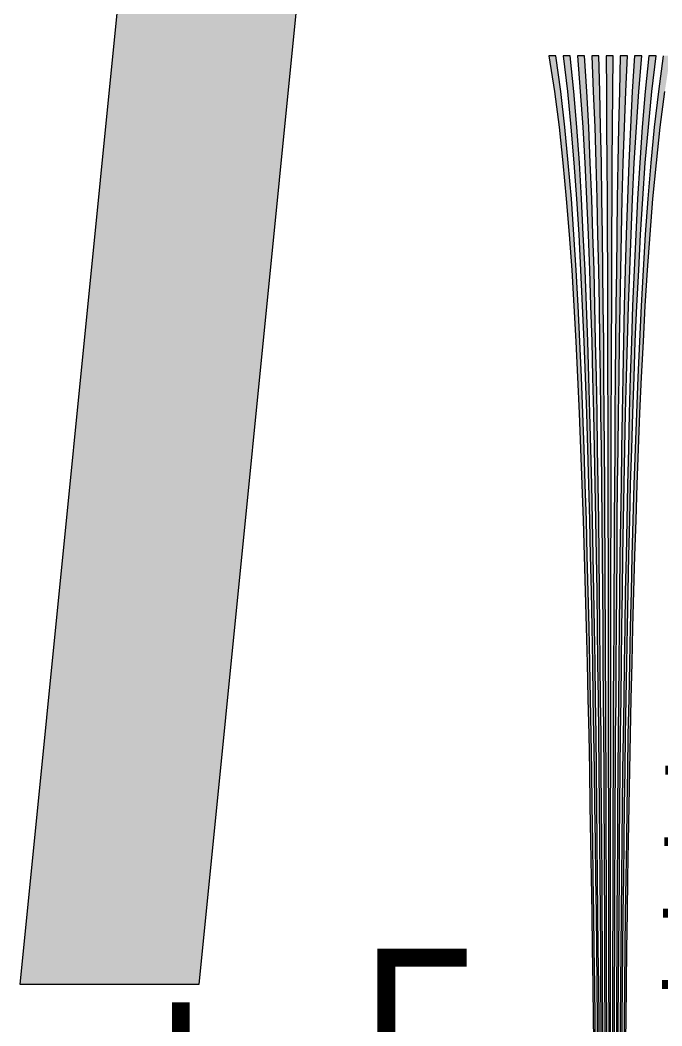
# Model space of a CAD drawing. Header units: millimetres. Extents: x 0 to 1582, y 0 to 984.
# Drawn here: x 759.1 to 902.8, y 567 to 792.2 of the extents above; entities that cross this region are included whole.
import ezdxf

# ---------------------------------------------------------------- set-up
doc = ezdxf.new("R2010")
doc.units = ezdxf.units.MM
doc.layers.add('CENTER', color=7, linetype='Continuous')
doc.layers.add('SFR', color=7, linetype='Continuous')

msp = doc.modelspace()

# ---------------------------------------------------------------- hatches: boundary and pattern name
at = {"layer": 'CENTER', "true_color": 0x000000}
h = msp.add_hatch(color=7, dxfattribs=at)
h.dxf.hatch_style = 1
h.paths.add_polyline_path([(877.52, 784.25), (878.76, 776.25), (879.8, 768.25), (880.64, 760.25), (881.4, 752.25), (882.04, 744.25), (882.64, 736.25), (883.12, 728.25), (883.56, 720.25), (883.96, 712.25), (884.32, 704.25), (884.64, 696.25), (884.92, 688.25), (885.2, 680.25), (885.44, 672.25), (885.68, 664.25), (885.88, 656.25), (886.08, 648.25), (886.28, 640.25), (886.44, 632.25), (886.6, 624.25), (886.72, 616.25), (886.88, 608.25), (887, 600.25), (887.12, 592.25), (887.24, 584.25), (887.36, 576.25), (887.44, 568.25), (887.56, 560.25), (887.64, 552.25), (887.72, 544.25), (888.12, 544.25), (888.04, 552.25), (887.96, 560.25), (887.88, 568.25), (887.8, 576.25), (887.68, 584.25), (887.6, 592.25), (887.48, 600.25), (887.36, 608.25), (887.24, 616.25), (887.12, 624.25), (887, 632.25), (886.84, 640.25), (886.68, 648.25), (886.52, 656.25), (886.32, 664.25), (886.12, 672.25), (885.92, 680.25), (885.68, 688.25), (885.4, 696.25), (885.12, 704.25), (884.8, 712.25), (884.44, 720.25), (884.08, 728.25), (883.64, 736.25), (883.12, 744.25), (882.56, 752.25), (881.88, 760.25), (881.12, 768.25), (880.2, 776.25), (879.12, 784.25), (877.52, 784.25)])
h = msp.add_hatch(color=7, dxfattribs=at)
h.dxf.hatch_style = 1
h.paths.add_polyline_path([(880.72, 784.25), (881.68, 776.25), (882.44, 768.25), (883.12, 760.25), (883.68, 752.25), (884.2, 744.25), (884.64, 736.25), (885, 728.25), (885.36, 720.25), (885.64, 712.25), (885.92, 704.25), (886.16, 696.25), (886.4, 688.25), (886.6, 680.25), (886.8, 672.25), (886.96, 664.25), (887.12, 656.25), (887.28, 648.25), (887.4, 640.25), (887.52, 632.25), (887.64, 624.25), (887.76, 616.25), (887.88, 608.25), (887.96, 600.25), (888.08, 592.25), (888.16, 584.25), (888.24, 576.25), (888.32, 568.25), (888.4, 560.25), (888.44, 552.25), (888.52, 544.25), (888.92, 544.25), (888.88, 552.25), (888.8, 560.25), (888.76, 568.25), (888.68, 576.25), (888.6, 584.25), (888.52, 592.25), (888.44, 600.25), (888.36, 608.25), (888.28, 616.25), (888.2, 624.25), (888.08, 632.25), (887.96, 640.25), (887.88, 648.25), (887.72, 656.25), (887.6, 664.25), (887.44, 672.25), (887.28, 680.25), (887.12, 688.25), (886.92, 696.25), (886.72, 704.25), (886.48, 712.25), (886.24, 720.25), (885.96, 728.25), (885.64, 736.25), (885.24, 744.25), (884.84, 752.25), (884.36, 760.25), (883.8, 768.25), (883.12, 776.25), (882.32, 784.25), (880.72, 784.25)])
h = msp.add_hatch(color=7, dxfattribs=at)
h.dxf.hatch_style = 1
h.paths.add_polyline_path([(883.92, 784.25), (884.56, 776.25), (885.12, 768.25), (885.6, 760.25), (885.96, 752.25), (886.32, 744.25), (886.64, 736.25), (886.88, 728.25), (887.12, 720.25), (887.32, 712.25), (887.52, 704.25), (887.68, 696.25), (887.84, 688.25), (888, 680.25), (888.12, 672.25), (888.24, 664.25), (888.36, 656.25), (888.44, 648.25), (888.56, 640.25), (888.64, 632.25), (888.72, 624.25), (888.8, 616.25), (888.88, 608.25), (888.92, 600.25), (889, 592.25), (889.08, 584.25), (889.12, 576.25), (889.16, 568.25), (889.24, 560.25), (889.28, 552.25), (889.32, 544.25), (889.72, 544.25), (889.68, 552.25), (889.64, 560.25), (889.6, 568.25), (889.56, 576.25), (889.52, 584.25), (889.48, 592.25), (889.44, 600.25), (889.36, 608.25), (889.32, 616.25), (889.24, 624.25), (889.2, 632.25), (889.12, 640.25), (889.04, 648.25), (888.96, 656.25), (888.88, 664.25), (888.8, 672.25), (888.68, 680.25), (888.56, 688.25), (888.44, 696.25), (888.32, 704.25), (888.16, 712.25), (888, 720.25), (887.84, 728.25), (887.64, 736.25), (887.4, 744.25), (887.12, 752.25), (886.8, 760.25), (886.44, 768.25), (886.04, 776.25), (885.52, 784.25), (883.92, 784.25)])
h = msp.add_hatch(color=7, dxfattribs=at)
h.dxf.hatch_style = 1
h.paths.add_polyline_path([(887.12, 784.25), (887.48, 776.25), (887.8, 768.25), (888.04, 760.25), (888.28, 752.25), (888.44, 744.25), (888.64, 736.25), (888.76, 728.25), (888.88, 720.25), (889, 712.25), (889.12, 704.25), (889.2, 696.25), (889.32, 688.25), (889.4, 680.25), (889.44, 672.25), (889.52, 664.25), (889.6, 656.25), (889.64, 648.25), (889.68, 640.25), (889.76, 632.25), (889.8, 624.25), (889.84, 616.25), (889.88, 608.25), (889.92, 600.25), (889.96, 592.25), (889.96, 584.25), (890, 576.25), (890.04, 568.25), (890.08, 560.25), (890.08, 552.25), (890.12, 544.25), (890.52, 544.25), (890.52, 552.25), (890.48, 560.25), (890.48, 568.25), (890.44, 576.25), (890.44, 584.25), (890.4, 592.25), (890.4, 600.25), (890.36, 608.25), (890.36, 616.25), (890.32, 624.25), (890.28, 632.25), (890.28, 640.25), (890.24, 648.25), (890.2, 656.25), (890.16, 664.25), (890.12, 672.25), (890.08, 680.25), (890.04, 688.25), (889.96, 696.25), (889.92, 704.25), (889.84, 712.25), (889.8, 720.25), (889.72, 728.25), (889.64, 736.25), (889.52, 744.25), (889.4, 752.25), (889.28, 760.25), (889.12, 768.25), (888.92, 776.25), (888.72, 784.25), (887.12, 784.25)])
h = msp.add_hatch(color=7, dxfattribs=at)
h.dxf.hatch_style = 1
h.paths.add_polyline_path([(890.32, 784.25), (890.4, 776.25), (890.44, 768.25), (890.52, 760.25), (890.56, 752.25), (890.6, 744.25), (890.64, 736.25), (890.64, 728.25), (890.68, 720.25), (890.68, 712.25), (890.72, 704.25), (890.72, 696.25), (890.76, 688.25), (890.76, 680.25), (890.8, 672.25), (890.8, 664.25), (890.8, 656.25), (890.84, 648.25), (890.84, 640.25), (890.84, 632.25), (890.84, 624.25), (890.88, 616.25), (890.88, 608.25), (890.88, 600.25), (890.88, 592.25), (890.88, 584.25), (890.88, 576.25), (890.92, 568.25), (890.92, 560.25), (890.92, 552.25), (890.92, 544.25), (891.32, 544.25), (891.32, 552.25), (891.32, 560.25), (891.32, 568.25), (891.36, 576.25), (891.36, 584.25), (891.36, 592.25), (891.36, 600.25), (891.36, 608.25), (891.36, 616.25), (891.39, 624.25), (891.39, 632.25), (891.39, 640.25), (891.39, 648.25), (891.43, 656.25), (891.43, 664.25), (891.43, 672.25), (891.47, 680.25), (891.47, 688.25), (891.51, 696.25), (891.51, 704.25), (891.55, 712.25), (891.55, 720.25), (891.59, 728.25), (891.63, 736.25), (891.63, 744.25), (891.67, 752.25), (891.71, 760.25), (891.79, 768.25), (891.83, 776.25), (891.91, 784.25), (890.32, 784.25)])
h = msp.add_hatch(color=7, dxfattribs=at)
h.dxf.hatch_style = 1
h.paths.add_polyline_path([(893.52, 784.25), (893.32, 776.25), (893.12, 768.25), (892.96, 760.25), (892.84, 752.25), (892.72, 744.25), (892.64, 736.25), (892.52, 728.25), (892.44, 720.25), (892.4, 712.25), (892.32, 704.25), (892.28, 696.25), (892.2, 688.25), (892.16, 680.25), (892.12, 672.25), (892.08, 664.25), (892.04, 656.25), (892, 648.25), (891.96, 640.25), (891.96, 632.25), (891.92, 624.25), (891.88, 616.25), (891.88, 608.25), (891.84, 600.25), (891.84, 592.25), (891.8, 584.25), (891.8, 576.25), (891.76, 568.25), (891.76, 560.25), (891.72, 552.25), (891.72, 544.25), (892.12, 544.25), (892.16, 552.25), (892.16, 560.25), (892.2, 568.25), (892.24, 576.25), (892.28, 584.25), (892.28, 592.25), (892.32, 600.25), (892.36, 608.25), (892.4, 616.25), (892.44, 624.25), (892.48, 632.25), (892.56, 640.25), (892.6, 648.25), (892.64, 656.25), (892.72, 664.25), (892.8, 672.25), (892.84, 680.25), (892.92, 688.25), (893.04, 696.25), (893.12, 704.25), (893.24, 712.25), (893.36, 720.25), (893.48, 728.25), (893.64, 736.25), (893.8, 744.25), (893.96, 752.25), (894.2, 760.25), (894.44, 768.25), (894.76, 776.25), (895.12, 784.25), (893.52, 784.25)])
h = msp.add_hatch(color=7, dxfattribs=at)
h.dxf.hatch_style = 1
h.paths.add_polyline_path([(896.72, 784.25), (896.2, 776.25), (895.8, 768.25), (895.44, 760.25), (895.12, 752.25), (894.84, 744.25), (894.64, 736.25), (894.4, 728.25), (894.24, 720.25), (894.08, 712.25), (893.92, 704.25), (893.8, 696.25), (893.68, 688.25), (893.56, 680.25), (893.44, 672.25), (893.36, 664.25), (893.28, 656.25), (893.2, 648.25), (893.12, 640.25), (893.04, 632.25), (893, 624.25), (892.92, 616.25), (892.88, 608.25), (892.8, 600.25), (892.76, 592.25), (892.72, 584.25), (892.68, 576.25), (892.64, 568.25), (892.6, 560.25), (892.56, 552.25), (892.52, 544.25), (892.92, 544.25), (892.96, 552.25), (893, 560.25), (893.08, 568.25), (893.12, 576.25), (893.16, 584.25), (893.24, 592.25), (893.32, 600.25), (893.36, 608.25), (893.44, 616.25), (893.52, 624.25), (893.6, 632.25), (893.68, 640.25), (893.8, 648.25), (893.88, 656.25), (894, 664.25), (894.12, 672.25), (894.24, 680.25), (894.4, 688.25), (894.56, 696.25), (894.72, 704.25), (894.92, 712.25), (895.12, 720.25), (895.36, 728.25), (895.64, 736.25), (895.92, 744.25), (896.28, 752.25), (896.64, 760.25), (897.12, 768.25), (897.68, 776.25), (898.32, 784.25), (896.72, 784.25)])
h = msp.add_hatch(color=7, dxfattribs=at)
h.dxf.hatch_style = 1
h.paths.add_polyline_path([(899.92, 784.25), (899.12, 776.25), (898.44, 768.25), (897.88, 760.25), (897.4, 752.25), (897, 744.25), (896.64, 736.25), (896.28, 728.25), (896, 720.25), (895.76, 712.25), (895.52, 704.25), (895.32, 696.25), (895.12, 688.25), (894.96, 680.25), (894.8, 672.25), (894.64, 664.25), (894.52, 656.25), (894.36, 648.25), (894.28, 640.25), (894.16, 632.25), (894.04, 624.25), (893.96, 616.25), (893.88, 608.25), (893.8, 600.25), (893.72, 592.25), (893.64, 584.25), (893.56, 576.25), (893.48, 568.25), (893.44, 560.25), (893.36, 552.25), (893.32, 544.25), (893.72, 544.25), (893.8, 552.25), (893.84, 560.25), (893.92, 568.25), (894, 576.25), (894.08, 584.25), (894.16, 592.25), (894.28, 600.25), (894.36, 608.25), (894.48, 616.25), (894.6, 624.25), (894.72, 632.25), (894.84, 640.25), (894.96, 648.25), (895.12, 656.25), (895.28, 664.25), (895.44, 672.25), (895.64, 680.25), (895.84, 688.25), (896.08, 696.25), (896.32, 704.25), (896.6, 712.25), (896.88, 720.25), (897.24, 728.25), (897.64, 736.25), (898.04, 744.25), (898.56, 752.25), (899.12, 760.25), (899.8, 768.25), (900.56, 776.25), (901.52, 784.25), (899.92, 784.25)])
h = msp.add_hatch(color=7, dxfattribs=at)
h.dxf.hatch_style = 1
h.paths.add_polyline_path([(903.12, 784.25), (902.04, 776.25), (901.12, 768.25), (900.36, 760.25), (899.68, 752.25), (899.12, 744.25), (898.64, 736.25), (898.16, 728.25), (897.8, 720.25), (897.44, 712.25), (897.12, 704.25), (896.84, 696.25), (896.56, 688.25), (896.32, 680.25), (896.12, 672.25), (895.92, 664.25), (895.72, 656.25), (895.56, 648.25), (895.4, 640.25), (895.24, 632.25), (895.12, 624.25), (895, 616.25), (894.88, 608.25), (894.76, 600.25), (894.64, 592.25), (894.56, 584.25), (894.44, 576.25), (894.36, 568.25), (894.28, 560.25), (894.2, 552.25), (894.12, 544.25), (894.52, 544.25), (894.6, 552.25), (894.68, 560.25), (894.8, 568.25), (894.88, 576.25), (895, 584.25), (895.12, 592.25), (895.24, 600.25), (895.36, 608.25), (895.52, 616.25), (895.64, 624.25), (895.8, 632.25), (895.96, 640.25), (896.16, 648.25), (896.36, 656.25), (896.56, 664.25), (896.8, 672.25), (897.04, 680.25), (897.32, 688.25), (897.6, 696.25), (897.92, 704.25), (898.28, 712.25), (898.68, 720.25), (899.12, 728.25), (899.64, 736.25), (900.2, 744.25), (900.84, 752.25), (901.6, 760.25), (902.44, 768.25), (903.48, 776.25), (904.72, 784.25), (903.12, 784.25)])
at = {"layer": 'SFR', "true_color": 0x000000}
h = msp.add_hatch(color=7, dxfattribs=at)
h.dxf.hatch_style = 1
h.paths.add_polyline_path([(783.12, 816.25), (823.12, 816.25), (799.12, 576.25), (759.12, 576.25), (783.12, 816.25)])

# ---------------------------------------------------------------- linework, layer by layer
at = {"layer": 'CENTER', "color": 250}
for points in [[(887.96, 560.25), (887.88, 568.25), (887.8, 576.25), (887.68, 584.25), (887.6, 592.25), (887.48, 600.25), (887.36, 608.25), (887.24, 616.25), (887.12, 624.25), (887, 632.25), (886.84, 640.25), (886.68, 648.25), (886.52, 656.25), (886.32, 664.25), (886.12, 672.25), (885.92, 680.25), (885.68, 688.25), (885.4, 696.25), (885.12, 704.25), (884.8, 712.25), (884.44, 720.25), (884.08, 728.25), (883.64, 736.25), (883.12, 744.25), (882.56, 752.25), (881.88, 760.25), (881.12, 768.25), (880.2, 776.25), (879.12, 784.25), (877.52, 784.25), (877.52, 784.25), (878.76, 776.25), (879.8, 768.25), (880.64, 760.25), (881.4, 752.25), (882.04, 744.25), (882.64, 736.25), (883.12, 728.25), (883.56, 720.25), (883.96, 712.25), (884.32, 704.25), (884.64, 696.25), (884.92, 688.25), (885.2, 680.25), (885.44, 672.25), (885.68, 664.25), (885.88, 656.25), (886.08, 648.25), (886.28, 640.25), (886.44, 632.25), (886.6, 624.25), (886.72, 616.25), (886.88, 608.25), (887, 600.25), (887.12, 592.25), (887.24, 584.25), (887.36, 576.25), (887.44, 568.25), (887.56, 560.25)], [(888.8, 560.25), (888.76, 568.25), (888.68, 576.25), (888.6, 584.25), (888.52, 592.25), (888.44, 600.25), (888.36, 608.25), (888.28, 616.25), (888.2, 624.25), (888.08, 632.25), (887.96, 640.25), (887.88, 648.25), (887.72, 656.25), (887.6, 664.25), (887.44, 672.25), (887.28, 680.25), (887.12, 688.25), (886.92, 696.25), (886.72, 704.25), (886.48, 712.25), (886.24, 720.25), (885.96, 728.25), (885.64, 736.25), (885.24, 744.25), (884.84, 752.25), (884.36, 760.25), (883.8, 768.25), (883.12, 776.25), (882.32, 784.25), (880.72, 784.25), (880.72, 784.25), (881.68, 776.25), (882.44, 768.25), (883.12, 760.25), (883.68, 752.25), (884.2, 744.25), (884.64, 736.25), (885, 728.25), (885.36, 720.25), (885.64, 712.25), (885.92, 704.25), (886.16, 696.25), (886.4, 688.25), (886.6, 680.25), (886.8, 672.25), (886.96, 664.25), (887.12, 656.25), (887.28, 648.25), (887.4, 640.25), (887.52, 632.25), (887.64, 624.25), (887.76, 616.25), (887.88, 608.25), (887.96, 600.25), (888.08, 592.25), (888.16, 584.25), (888.24, 576.25), (888.32, 568.25), (888.4, 560.25)], [(889.64, 560.25), (889.6, 568.25), (889.56, 576.25), (889.52, 584.25), (889.48, 592.25), (889.44, 600.25), (889.36, 608.25), (889.32, 616.25), (889.24, 624.25), (889.2, 632.25), (889.12, 640.25), (889.04, 648.25), (888.96, 656.25), (888.88, 664.25), (888.8, 672.25), (888.68, 680.25), (888.56, 688.25), (888.44, 696.25), (888.32, 704.25), (888.16, 712.25), (888, 720.25), (887.84, 728.25), (887.64, 736.25), (887.4, 744.25), (887.12, 752.25), (886.8, 760.25), (886.44, 768.25), (886.04, 776.25), (885.52, 784.25), (883.92, 784.25), (883.92, 784.25), (884.56, 776.25), (885.12, 768.25), (885.6, 760.25), (885.96, 752.25), (886.32, 744.25), (886.64, 736.25), (886.88, 728.25), (887.12, 720.25), (887.32, 712.25), (887.52, 704.25), (887.68, 696.25), (887.84, 688.25), (888, 680.25), (888.12, 672.25), (888.24, 664.25), (888.36, 656.25), (888.44, 648.25), (888.56, 640.25), (888.64, 632.25), (888.72, 624.25), (888.8, 616.25), (888.88, 608.25), (888.92, 600.25), (889, 592.25), (889.08, 584.25), (889.12, 576.25), (889.16, 568.25), (889.24, 560.25)], [(890.48, 560.25), (890.48, 568.25), (890.44, 576.25), (890.44, 584.25), (890.4, 592.25), (890.4, 600.25), (890.36, 608.25), (890.36, 616.25), (890.32, 624.25), (890.28, 632.25), (890.28, 640.25), (890.24, 648.25), (890.2, 656.25), (890.16, 664.25), (890.12, 672.25), (890.08, 680.25), (890.04, 688.25), (889.96, 696.25), (889.92, 704.25), (889.84, 712.25), (889.8, 720.25), (889.72, 728.25), (889.64, 736.25), (889.52, 744.25), (889.4, 752.25), (889.28, 760.25), (889.12, 768.25), (888.92, 776.25), (888.72, 784.25), (887.12, 784.25), (887.12, 784.25), (887.48, 776.25), (887.8, 768.25), (888.04, 760.25), (888.28, 752.25), (888.44, 744.25), (888.64, 736.25), (888.76, 728.25), (888.88, 720.25), (889, 712.25), (889.12, 704.25), (889.2, 696.25), (889.32, 688.25), (889.4, 680.25), (889.44, 672.25), (889.52, 664.25), (889.6, 656.25), (889.64, 648.25), (889.68, 640.25), (889.76, 632.25), (889.8, 624.25), (889.84, 616.25), (889.88, 608.25), (889.92, 600.25), (889.96, 592.25), (889.96, 584.25), (890, 576.25), (890.04, 568.25), (890.08, 560.25)], [(891.32, 560.25), (891.32, 568.25), (891.36, 576.25), (891.36, 584.25), (891.36, 592.25), (891.36, 600.25), (891.36, 608.25), (891.36, 616.25), (891.39, 624.25), (891.39, 632.25), (891.39, 640.25), (891.39, 648.25), (891.43, 656.25), (891.43, 664.25), (891.43, 672.25), (891.47, 680.25), (891.47, 688.25), (891.51, 696.25), (891.51, 704.25), (891.55, 712.25), (891.55, 720.25), (891.59, 728.25), (891.63, 736.25), (891.63, 744.25), (891.67, 752.25), (891.71, 760.25), (891.79, 768.25), (891.83, 776.25), (891.91, 784.25), (890.32, 784.25), (890.32, 784.25), (890.4, 776.25), (890.44, 768.25), (890.52, 760.25), (890.56, 752.25), (890.6, 744.25), (890.64, 736.25), (890.64, 728.25), (890.68, 720.25), (890.68, 712.25), (890.72, 704.25), (890.72, 696.25), (890.76, 688.25), (890.76, 680.25), (890.8, 672.25), (890.8, 664.25), (890.8, 656.25), (890.84, 648.25), (890.84, 640.25), (890.84, 632.25), (890.84, 624.25), (890.88, 616.25), (890.88, 608.25), (890.88, 600.25), (890.88, 592.25), (890.88, 584.25), (890.88, 576.25), (890.92, 568.25), (890.92, 560.25)], [(892.16, 560.25), (892.2, 568.25), (892.24, 576.25), (892.28, 584.25), (892.28, 592.25), (892.32, 600.25), (892.36, 608.25), (892.4, 616.25), (892.44, 624.25), (892.48, 632.25), (892.56, 640.25), (892.6, 648.25), (892.64, 656.25), (892.72, 664.25), (892.8, 672.25), (892.84, 680.25), (892.92, 688.25), (893.04, 696.25), (893.12, 704.25), (893.24, 712.25), (893.36, 720.25), (893.48, 728.25), (893.64, 736.25), (893.8, 744.25), (893.96, 752.25), (894.2, 760.25), (894.44, 768.25), (894.76, 776.25), (895.12, 784.25), (893.52, 784.25), (893.52, 784.25), (893.32, 776.25), (893.12, 768.25), (892.96, 760.25), (892.84, 752.25), (892.72, 744.25), (892.64, 736.25), (892.52, 728.25), (892.44, 720.25), (892.4, 712.25), (892.32, 704.25), (892.28, 696.25), (892.2, 688.25), (892.16, 680.25), (892.12, 672.25), (892.08, 664.25), (892.04, 656.25), (892, 648.25), (891.96, 640.25), (891.96, 632.25), (891.92, 624.25), (891.88, 616.25), (891.88, 608.25), (891.84, 600.25), (891.84, 592.25), (891.8, 584.25), (891.8, 576.25), (891.76, 568.25), (891.76, 560.25)], [(893, 560.25), (893.08, 568.25), (893.12, 576.25), (893.16, 584.25), (893.24, 592.25), (893.32, 600.25), (893.36, 608.25), (893.44, 616.25), (893.52, 624.25), (893.6, 632.25), (893.68, 640.25), (893.8, 648.25), (893.88, 656.25), (894, 664.25), (894.12, 672.25), (894.24, 680.25), (894.4, 688.25), (894.56, 696.25), (894.72, 704.25), (894.92, 712.25), (895.12, 720.25), (895.36, 728.25), (895.64, 736.25), (895.92, 744.25), (896.28, 752.25), (896.64, 760.25), (897.12, 768.25), (897.68, 776.25), (898.32, 784.25), (896.72, 784.25), (896.72, 784.25), (896.2, 776.25), (895.8, 768.25), (895.44, 760.25), (895.12, 752.25), (894.84, 744.25), (894.64, 736.25), (894.4, 728.25), (894.24, 720.25), (894.08, 712.25), (893.92, 704.25), (893.8, 696.25), (893.68, 688.25), (893.56, 680.25), (893.44, 672.25), (893.36, 664.25), (893.28, 656.25), (893.2, 648.25), (893.12, 640.25), (893.04, 632.25), (893, 624.25), (892.92, 616.25), (892.88, 608.25), (892.8, 600.25), (892.76, 592.25), (892.72, 584.25), (892.68, 576.25), (892.64, 568.25), (892.6, 560.25)], [(893.84, 560.25), (893.92, 568.25), (894, 576.25), (894.08, 584.25), (894.16, 592.25), (894.28, 600.25), (894.36, 608.25), (894.48, 616.25), (894.6, 624.25), (894.72, 632.25), (894.84, 640.25), (894.96, 648.25), (895.12, 656.25), (895.28, 664.25), (895.44, 672.25), (895.64, 680.25), (895.84, 688.25), (896.08, 696.25), (896.32, 704.25), (896.6, 712.25), (896.88, 720.25), (897.24, 728.25), (897.64, 736.25), (898.04, 744.25), (898.56, 752.25), (899.12, 760.25), (899.8, 768.25), (900.56, 776.25), (901.52, 784.25), (899.92, 784.25), (899.92, 784.25), (899.12, 776.25), (898.44, 768.25), (897.88, 760.25), (897.4, 752.25), (897, 744.25), (896.64, 736.25), (896.28, 728.25), (896, 720.25), (895.76, 712.25), (895.52, 704.25), (895.32, 696.25), (895.12, 688.25), (894.96, 680.25), (894.8, 672.25), (894.64, 664.25), (894.52, 656.25), (894.36, 648.25), (894.28, 640.25), (894.16, 632.25), (894.04, 624.25), (893.96, 616.25), (893.88, 608.25), (893.8, 600.25), (893.72, 592.25), (893.64, 584.25), (893.56, 576.25), (893.48, 568.25), (893.44, 560.25)], [(903.12, 784.25), (902.04, 776.25), (901.12, 768.25), (900.36, 760.25), (899.68, 752.25), (899.12, 744.25), (898.64, 736.25), (898.16, 728.25), (897.8, 720.25), (897.44, 712.25), (897.12, 704.25), (896.84, 696.25), (896.56, 688.25), (896.32, 680.25), (896.12, 672.25), (895.92, 664.25), (895.72, 656.25), (895.56, 648.25), (895.4, 640.25), (895.24, 632.25), (895.12, 624.25), (895, 616.25), (894.88, 608.25), (894.76, 600.25), (894.64, 592.25), (894.56, 584.25), (894.44, 576.25), (894.36, 568.25), (894.28, 560.25)], [(894.68, 560.25), (894.8, 568.25), (894.88, 576.25), (895, 584.25), (895.12, 592.25), (895.24, 600.25), (895.36, 608.25), (895.52, 616.25), (895.64, 624.25), (895.8, 632.25), (895.96, 640.25), (896.16, 648.25), (896.36, 656.25), (896.56, 664.25), (896.8, 672.25), (897.04, 680.25), (897.32, 688.25), (897.6, 696.25), (897.92, 704.25), (898.28, 712.25), (898.68, 720.25), (899.12, 728.25), (899.64, 736.25), (900.2, 744.25), (900.84, 752.25), (901.6, 760.25), (902.44, 768.25), (903.48, 776.25)]]:
    msp.add_lwpolyline(points, dxfattribs=at)
at = {"layer": 'CENTER', "color": 250, "lineweight": 35, "const_width": 2}
for points in [[(903.64, 624.25), (919.64, 624.25)], [(903.36, 608.25), (927.36, 608.25)], [(903.12, 592.25), (919.12, 592.25)], [(902.88, 576.25), (926.88, 576.25)]]:
    msp.add_lwpolyline(points, dxfattribs=at)
at = {"layer": 'CENTER', "color": 250, "true_color": 0x000000}
for points in [[(879.12, 784.25), (877.52, 784.25), (878.76, 776.25)], [(879.12, 784.25), (878.76, 776.25), (879.8, 768.25)], [(879.12, 784.25), (879.8, 768.25), (880.64, 760.25)], [(879.12, 784.25), (880.64, 760.25), (881.4, 752.25)], [(879.12, 784.25), (881.4, 752.25), (882.04, 744.25)], [(879.12, 784.25), (882.04, 744.25), (882.64, 736.25)], [(879.12, 784.25), (882.64, 736.25), (885.12, 704.25)], [(879.12, 784.25), (885.12, 704.25), (884.8, 712.25)], [(879.12, 784.25), (884.8, 712.25), (884.44, 720.25)], [(879.12, 784.25), (884.44, 720.25), (884.08, 728.25)], [(879.12, 784.25), (884.08, 728.25), (883.64, 736.25)], [(879.12, 784.25), (883.64, 736.25), (883.12, 744.25)], [(879.12, 784.25), (883.12, 744.25), (882.56, 752.25)], [(879.12, 784.25), (882.56, 752.25), (881.88, 760.25)], [(879.12, 784.25), (881.88, 760.25), (881.12, 768.25)], [(881.12, 768.25), (880.2, 776.25), (879.12, 784.25)], [(882.32, 784.25), (880.72, 784.25), (881.68, 776.25)], [(882.32, 784.25), (881.68, 776.25), (882.44, 768.25)], [(882.32, 784.25), (882.44, 768.25), (883.12, 760.25)], [(882.32, 784.25), (883.12, 760.25), (883.68, 752.25)], [(882.32, 784.25), (883.68, 752.25), (884.2, 744.25)], [(882.32, 784.25), (884.2, 744.25), (884.64, 736.25)], [(882.32, 784.25), (884.64, 736.25), (887.12, 688.25)], [(882.32, 784.25), (887.12, 688.25), (886.92, 696.25)], [(882.32, 784.25), (886.92, 696.25), (886.72, 704.25)], [(882.32, 784.25), (886.72, 704.25), (886.48, 712.25)], [(882.32, 784.25), (886.48, 712.25), (886.24, 720.25)], [(882.32, 784.25), (886.24, 720.25), (885.96, 728.25)], [(882.32, 784.25), (885.96, 728.25), (885.64, 736.25)], [(882.32, 784.25), (885.64, 736.25), (885.24, 744.25)], [(882.32, 784.25), (885.24, 744.25), (884.84, 752.25)], [(882.32, 784.25), (884.84, 752.25), (884.36, 760.25)], [(882.32, 784.25), (884.36, 760.25), (883.8, 768.25)], [(883.8, 768.25), (883.12, 776.25), (882.32, 784.25)], [(885.52, 784.25), (883.92, 784.25), (884.56, 776.25)], [(885.52, 784.25), (884.56, 776.25), (885.12, 768.25)], [(885.52, 784.25), (885.12, 768.25), (885.6, 760.25)], [(885.52, 784.25), (885.6, 760.25), (885.96, 752.25)], [(885.52, 784.25), (885.96, 752.25), (886.32, 744.25)], [(885.52, 784.25), (886.32, 744.25), (886.64, 736.25)], [(885.52, 784.25), (886.64, 736.25), (886.88, 728.25)], [(885.52, 784.25), (886.88, 728.25), (887.12, 720.25)], [(885.52, 784.25), (887.12, 720.25), (887.32, 712.25)], [(885.52, 784.25), (887.32, 712.25), (887.52, 704.25)], [(885.52, 784.25), (887.52, 704.25), (889.12, 640.25)], [(885.52, 784.25), (889.12, 640.25), (889.04, 648.25)], [(885.52, 784.25), (889.04, 648.25), (888.96, 656.25)], [(885.52, 784.25), (888.96, 656.25), (888.88, 664.25)], [(885.52, 784.25), (888.88, 664.25), (888.8, 672.25)], [(885.52, 784.25), (888.8, 672.25), (888.68, 680.25)], [(885.52, 784.25), (888.68, 680.25), (888.56, 688.25)], [(885.52, 784.25), (888.56, 688.25), (888.44, 696.25)], [(885.52, 784.25), (888.44, 696.25), (888.32, 704.25)], [(885.52, 784.25), (888.32, 704.25), (888.16, 712.25)], [(885.52, 784.25), (888.16, 712.25), (888, 720.25)], [(885.52, 784.25), (888, 720.25), (887.84, 728.25)], [(885.52, 784.25), (887.84, 728.25), (887.64, 736.25)], [(885.52, 784.25), (887.64, 736.25), (887.4, 744.25)], [(885.52, 784.25), (887.4, 744.25), (887.12, 752.25)], [(885.52, 784.25), (887.12, 752.25), (886.8, 760.25)], [(885.52, 784.25), (886.8, 760.25), (886.44, 768.25)], [(886.44, 768.25), (886.04, 776.25), (885.52, 784.25)], [(888.72, 784.25), (887.12, 784.25), (887.48, 776.25)], [(888.72, 784.25), (887.48, 776.25), (887.8, 768.25)], [(888.72, 784.25), (887.8, 768.25), (888.04, 760.25)], [(888.72, 784.25), (888.04, 760.25), (888.28, 752.25)], [(888.72, 784.25), (888.28, 752.25), (888.44, 744.25)], [(888.72, 784.25), (888.44, 744.25), (888.64, 736.25)], [(888.72, 784.25), (888.64, 736.25), (888.76, 728.25)], [(888.72, 784.25), (888.76, 728.25), (888.88, 720.25)], [(888.72, 784.25), (888.88, 720.25), (889, 712.25)], [(888.72, 784.25), (889, 712.25), (889.12, 704.25)], [(888.72, 784.25), (889.12, 704.25), (889.2, 696.25)], [(888.72, 784.25), (889.2, 696.25), (889.32, 688.25)], [(888.72, 784.25), (889.32, 688.25), (889.4, 680.25)], [(888.72, 784.25), (889.4, 680.25), (889.52, 664.25)], [(888.72, 784.25), (889.52, 664.25), (889.6, 656.25)], [(888.72, 784.25), (889.6, 656.25), (890.52, 544.25)], [(888.72, 784.25), (890.52, 544.25), (890.52, 552.25)], [(888.72, 784.25), (890.52, 552.25), (890.48, 560.25)], [(888.72, 784.25), (890.48, 560.25), (890.48, 568.25)], [(888.72, 784.25), (890.48, 568.25), (890.44, 576.25)], [(888.72, 784.25), (890.44, 576.25), (890.44, 584.25)], [(888.72, 784.25), (890.44, 584.25), (890.4, 592.25)], [(888.72, 784.25), (890.4, 592.25), (890.4, 600.25)], [(888.72, 784.25), (890.4, 600.25), (890.36, 608.25)], [(888.72, 784.25), (890.36, 608.25), (890.36, 616.25)], [(888.72, 784.25), (890.36, 616.25), (890.32, 624.25)], [(888.72, 784.25), (890.32, 624.25), (890.28, 632.25)], [(888.72, 784.25), (890.28, 632.25), (890.28, 640.25)], [(888.72, 784.25), (890.28, 640.25), (890.24, 648.25)], [(888.72, 784.25), (890.24, 648.25), (890.2, 656.25)], [(888.72, 784.25), (890.2, 656.25), (890.16, 664.25)], [(888.72, 784.25), (890.16, 664.25), (890.12, 672.25)], [(888.72, 784.25), (890.12, 672.25), (890.08, 680.25)], [(888.72, 784.25), (890.08, 680.25), (890.04, 688.25)], [(888.72, 784.25), (890.04, 688.25), (889.96, 696.25)], [(888.72, 784.25), (889.96, 696.25), (889.92, 704.25)], [(888.72, 784.25), (889.92, 704.25), (889.84, 712.25)], [(888.72, 784.25), (889.84, 712.25), (889.8, 720.25)], [(888.72, 784.25), (889.8, 720.25), (889.72, 728.25)], [(888.72, 784.25), (889.72, 728.25), (889.64, 736.25)], [(888.72, 784.25), (889.64, 736.25), (889.52, 744.25)], [(888.72, 784.25), (889.52, 744.25), (889.4, 752.25)], [(888.72, 784.25), (889.4, 752.25), (889.28, 760.25)], [(889.28, 760.25), (888.92, 776.25), (888.72, 784.25)], [(891.91, 784.25), (890.32, 784.25), (890.4, 776.25)], [(891.91, 784.25), (890.4, 776.25), (890.44, 768.25)], [(891.91, 784.25), (890.44, 768.25), (890.52, 760.25)], [(891.91, 784.25), (890.52, 760.25), (890.56, 752.25)], [(891.91, 784.25), (890.56, 752.25), (890.6, 744.25)], [(891.91, 784.25), (890.6, 744.25), (890.64, 736.25)], [(891.91, 784.25), (890.64, 736.25), (890.64, 728.25)], [(891.91, 784.25), (890.64, 728.25), (890.68, 720.25)], [(891.91, 784.25), (890.68, 720.25), (890.68, 712.25)], [(891.91, 784.25), (890.68, 712.25), (890.72, 704.25)], [(891.91, 784.25), (890.72, 704.25), (890.72, 696.25)], [(891.91, 784.25), (890.72, 696.25), (890.76, 688.25)], [(891.91, 784.25), (890.76, 688.25), (890.76, 680.25)], [(890.76, 680.25), (891.83, 776.25), (891.91, 784.25)], [(895.12, 784.25), (892.64, 736.25), (892.52, 728.25)], [(892.52, 728.25), (894.76, 776.25), (895.12, 784.25)], [(895.12, 784.25), (892.72, 744.25), (892.64, 736.25)], [(895.12, 784.25), (892.84, 752.25), (892.72, 744.25)], [(895.12, 784.25), (892.96, 760.25), (892.84, 752.25)], [(895.12, 784.25), (893.12, 768.25), (892.96, 760.25)], [(895.12, 784.25), (893.32, 776.25), (893.12, 768.25)], [(895.12, 784.25), (893.52, 784.25), (893.32, 776.25)], [(898.32, 784.25), (895.12, 752.25), (894.84, 744.25)], [(894.84, 744.25), (897.68, 776.25), (898.32, 784.25)], [(898.32, 784.25), (895.44, 760.25), (895.12, 752.25)], [(898.32, 784.25), (895.8, 768.25), (895.44, 760.25)], [(898.32, 784.25), (896.2, 776.25), (895.8, 768.25)], [(898.32, 784.25), (896.72, 784.25), (896.2, 776.25)], [(901.52, 784.25), (897.88, 760.25), (897.4, 752.25)], [(897.4, 752.25), (900.56, 776.25), (901.52, 784.25)], [(901.52, 784.25), (898.44, 768.25), (897.88, 760.25)], [(901.52, 784.25), (899.12, 776.25), (898.44, 768.25)], [(901.52, 784.25), (899.92, 784.25), (899.12, 776.25)], [(904.72, 784.25), (900.36, 760.25), (899.68, 752.25)], [(899.68, 752.25), (903.48, 776.25), (904.72, 784.25)], [(904.72, 784.25), (901.12, 768.25), (900.36, 760.25)], [(904.72, 784.25), (902.04, 776.25), (901.12, 768.25)], [(904.72, 784.25), (903.12, 784.25), (902.04, 776.25)], [(889.28, 760.25), (889.12, 768.25), (888.92, 776.25)], [(890.76, 680.25), (891.79, 768.25), (891.83, 776.25)], [(892.52, 728.25), (894.44, 768.25), (894.76, 776.25)], [(894.84, 744.25), (897.12, 768.25), (897.68, 776.25)], [(897.4, 752.25), (899.8, 768.25), (900.56, 776.25)], [(899.68, 752.25), (902.44, 768.25), (903.48, 776.25)], [(890.76, 680.25), (891.71, 760.25), (891.79, 768.25)], [(892.52, 728.25), (894.2, 760.25), (894.44, 768.25)], [(894.84, 744.25), (896.64, 760.25), (897.12, 768.25)], [(897.4, 752.25), (899.12, 760.25), (899.8, 768.25)], [(899.68, 752.25), (901.6, 760.25), (902.44, 768.25)], [(890.76, 680.25), (891.67, 752.25), (891.71, 760.25)], [(892.52, 728.25), (893.96, 752.25), (894.2, 760.25)], [(894.84, 744.25), (896.28, 752.25), (896.64, 760.25)], [(897.4, 752.25), (898.56, 752.25), (899.12, 760.25)], [(899.68, 752.25), (900.84, 752.25), (901.6, 760.25)], [(890.76, 680.25), (891.63, 744.25), (891.67, 752.25)], [(892.52, 728.25), (893.8, 744.25), (893.96, 752.25)], [(897.4, 752.25), (894.04, 624.25), (893.96, 616.25)], [(897.4, 752.25), (893.96, 616.25), (895.44, 672.25)], [(897.4, 752.25), (894.16, 632.25), (894.04, 624.25)], [(897.4, 752.25), (894.28, 640.25), (894.16, 632.25)], [(897.4, 752.25), (894.36, 648.25), (894.28, 640.25)], [(897.4, 752.25), (894.52, 656.25), (894.36, 648.25)], [(897.4, 752.25), (894.64, 664.25), (894.52, 656.25)], [(897.4, 752.25), (894.8, 672.25), (894.64, 664.25)], [(897.4, 752.25), (894.96, 680.25), (894.8, 672.25)], [(894.84, 744.25), (895.92, 744.25), (896.28, 752.25)], [(897.4, 752.25), (895.12, 688.25), (894.96, 680.25)], [(897.4, 752.25), (895.32, 696.25), (895.12, 688.25)], [(897.4, 752.25), (895.52, 704.25), (895.32, 696.25)], [(899.68, 752.25), (895.56, 648.25), (895.4, 640.25)], [(899.68, 752.25), (895.4, 640.25), (897.6, 696.25)], [(897.4, 752.25), (895.44, 672.25), (895.64, 680.25)], [(897.4, 752.25), (895.76, 712.25), (895.52, 704.25)], [(899.68, 752.25), (895.72, 656.25), (895.56, 648.25)], [(897.4, 752.25), (895.64, 680.25), (895.84, 688.25)], [(899.68, 752.25), (895.92, 664.25), (895.72, 656.25)], [(897.4, 752.25), (896, 720.25), (895.76, 712.25)], [(897.4, 752.25), (895.84, 688.25), (896.08, 696.25)], [(899.68, 752.25), (896.12, 672.25), (895.92, 664.25)], [(897.4, 752.25), (896.28, 728.25), (896, 720.25)], [(897.4, 752.25), (896.08, 696.25), (896.32, 704.25)], [(899.68, 752.25), (896.32, 680.25), (896.12, 672.25)], [(897.4, 752.25), (896.64, 736.25), (896.28, 728.25)], [(897.4, 752.25), (896.32, 704.25), (896.6, 712.25)], [(899.68, 752.25), (896.56, 688.25), (896.32, 680.25)], [(899.68, 752.25), (896.84, 696.25), (896.56, 688.25)], [(897.4, 752.25), (896.6, 712.25), (896.88, 720.25)], [(897.4, 752.25), (897, 744.25), (896.64, 736.25)], [(899.68, 752.25), (897.12, 704.25), (896.84, 696.25)], [(897.4, 752.25), (896.88, 720.25), (897.24, 728.25)], [(899.68, 752.25), (897.44, 712.25), (897.12, 704.25)], [(897.4, 752.25), (897.24, 728.25), (897.64, 736.25)], [(897.4, 752.25), (897.64, 736.25), (898.04, 744.25)], [(897.4, 752.25), (898.04, 744.25), (898.56, 752.25)], [(899.68, 752.25), (897.8, 720.25), (897.44, 712.25)], [(899.68, 752.25), (897.6, 696.25), (897.92, 704.25)], [(899.68, 752.25), (898.16, 728.25), (897.8, 720.25)], [(899.68, 752.25), (897.92, 704.25), (898.28, 712.25)], [(899.68, 752.25), (898.64, 736.25), (898.16, 728.25)], [(899.68, 752.25), (898.28, 712.25), (898.68, 720.25)], [(899.68, 752.25), (899.12, 744.25), (898.64, 736.25)], [(899.68, 752.25), (898.68, 720.25), (899.12, 728.25)], [(899.68, 752.25), (899.12, 728.25), (899.64, 736.25)], [(899.68, 752.25), (899.64, 736.25), (900.2, 744.25)], [(899.68, 752.25), (900.2, 744.25), (900.84, 752.25)], [(890.76, 680.25), (891.63, 736.25), (891.63, 744.25)], [(892.52, 728.25), (893.64, 736.25), (893.8, 744.25)], [(894.84, 744.25), (892.56, 552.25), (892.52, 544.25)], [(894.84, 744.25), (892.52, 544.25), (893.68, 640.25)], [(894.84, 744.25), (892.6, 560.25), (892.56, 552.25)], [(894.84, 744.25), (892.64, 568.25), (892.6, 560.25)], [(894.84, 744.25), (892.68, 576.25), (892.64, 568.25)], [(894.84, 744.25), (892.72, 584.25), (892.68, 576.25)], [(894.84, 744.25), (892.76, 592.25), (892.72, 584.25)], [(894.84, 744.25), (892.8, 600.25), (892.76, 592.25)], [(894.84, 744.25), (892.88, 608.25), (892.8, 600.25)], [(894.84, 744.25), (892.92, 616.25), (892.88, 608.25)], [(894.84, 744.25), (893, 624.25), (892.92, 616.25)], [(894.84, 744.25), (893.04, 632.25), (893, 624.25)], [(894.84, 744.25), (893.12, 640.25), (893.04, 632.25)], [(894.84, 744.25), (893.2, 648.25), (893.12, 640.25)], [(894.84, 744.25), (893.28, 656.25), (893.2, 648.25)], [(894.84, 744.25), (893.36, 664.25), (893.28, 656.25)], [(894.84, 744.25), (893.44, 672.25), (893.36, 664.25)], [(894.84, 744.25), (893.56, 680.25), (893.44, 672.25)], [(894.84, 744.25), (893.68, 688.25), (893.56, 680.25)], [(894.84, 744.25), (893.8, 696.25), (893.68, 688.25)], [(894.84, 744.25), (893.68, 640.25), (893.88, 656.25)], [(894.84, 744.25), (893.92, 704.25), (893.8, 696.25)], [(894.84, 744.25), (893.88, 656.25), (894, 664.25)], [(894.84, 744.25), (894.08, 712.25), (893.92, 704.25)], [(894.84, 744.25), (894, 664.25), (894.12, 672.25)], [(894.84, 744.25), (894.24, 720.25), (894.08, 712.25)], [(894.84, 744.25), (894.12, 672.25), (894.24, 680.25)], [(894.84, 744.25), (894.64, 736.25), (894.24, 720.25)], [(894.84, 744.25), (894.24, 680.25), (894.4, 688.25)], [(894.84, 744.25), (894.4, 688.25), (894.56, 696.25)], [(894.84, 744.25), (894.56, 696.25), (894.72, 704.25)], [(894.84, 744.25), (894.72, 704.25), (894.92, 712.25)], [(894.84, 744.25), (894.92, 712.25), (895.12, 720.25)], [(894.84, 744.25), (895.12, 720.25), (895.36, 728.25)], [(894.84, 744.25), (895.36, 728.25), (895.64, 736.25)], [(894.84, 744.25), (895.64, 736.25), (895.92, 744.25)], [(882.64, 736.25), (883.12, 728.25), (885.68, 688.25)], [(882.64, 736.25), (885.68, 688.25), (885.4, 696.25)], [(882.64, 736.25), (885.4, 696.25), (885.12, 704.25)], [(884.64, 736.25), (885, 728.25), (887.28, 680.25)], [(884.64, 736.25), (887.28, 680.25), (887.12, 688.25)], [(890.76, 680.25), (891.59, 728.25), (891.63, 736.25)], [(892.52, 728.25), (893.48, 728.25), (893.64, 736.25)], [(894.64, 736.25), (894.4, 728.25), (894.24, 720.25)], [(883.12, 728.25), (883.56, 720.25), (885.92, 680.25)], [(883.12, 728.25), (885.92, 680.25), (885.68, 688.25)], [(885, 728.25), (885.36, 720.25), (887.28, 680.25)], [(890.76, 680.25), (891.55, 720.25), (891.59, 728.25)], [(892.52, 728.25), (891.76, 560.25), (891.72, 544.25)], [(892.52, 728.25), (891.72, 544.25), (892.12, 544.25)], [(892.52, 728.25), (891.8, 576.25), (891.76, 560.25)], [(892.52, 728.25), (891.84, 592.25), (891.8, 584.25)], [(892.52, 728.25), (891.8, 584.25), (891.8, 576.25)], [(892.52, 728.25), (891.88, 608.25), (891.84, 600.25)], [(892.52, 728.25), (891.84, 600.25), (891.84, 592.25)], [(892.52, 728.25), (891.92, 624.25), (891.88, 616.25)], [(892.52, 728.25), (891.88, 616.25), (891.88, 608.25)], [(892.52, 728.25), (891.96, 632.25), (891.92, 624.25)], [(892.52, 728.25), (892, 648.25), (891.96, 640.25)], [(892.52, 728.25), (891.96, 640.25), (891.96, 632.25)], [(892.52, 728.25), (892.04, 656.25), (892, 648.25)], [(892.52, 728.25), (892.08, 664.25), (892.04, 656.25)], [(892.52, 728.25), (892.12, 672.25), (892.08, 664.25)], [(892.52, 728.25), (892.28, 696.25), (892.12, 672.25)], [(892.52, 728.25), (892.12, 544.25), (892.16, 560.25)], [(892.52, 728.25), (892.16, 560.25), (892.2, 568.25)], [(892.52, 728.25), (892.2, 568.25), (892.24, 576.25)], [(892.52, 728.25), (892.24, 576.25), (892.28, 592.25)], [(892.52, 728.25), (892.4, 712.25), (892.28, 696.25)], [(892.52, 728.25), (892.28, 592.25), (892.32, 600.25)], [(892.52, 728.25), (892.32, 600.25), (892.36, 608.25)], [(892.52, 728.25), (892.36, 608.25), (892.4, 616.25)], [(892.52, 728.25), (892.44, 720.25), (892.4, 712.25)], [(892.52, 728.25), (892.4, 616.25), (892.44, 624.25)], [(892.52, 728.25), (892.44, 624.25), (892.48, 632.25)], [(892.52, 728.25), (892.48, 632.25), (892.56, 640.25)], [(892.52, 728.25), (892.56, 640.25), (892.6, 648.25)], [(892.52, 728.25), (892.6, 648.25), (892.64, 656.25)], [(892.52, 728.25), (892.64, 656.25), (892.72, 664.25)], [(892.52, 728.25), (892.72, 664.25), (892.8, 672.25)], [(892.52, 728.25), (892.8, 672.25), (892.84, 680.25)], [(892.52, 728.25), (892.84, 680.25), (892.92, 688.25)], [(892.52, 728.25), (892.92, 688.25), (893.04, 696.25)], [(892.52, 728.25), (893.04, 696.25), (893.12, 704.25)], [(892.52, 728.25), (893.12, 704.25), (893.24, 712.25)], [(892.52, 728.25), (893.24, 712.25), (893.36, 720.25)], [(892.52, 728.25), (893.36, 720.25), (893.48, 728.25)], [(883.56, 720.25), (883.96, 712.25), (886.12, 672.25)], [(883.56, 720.25), (886.12, 672.25), (885.92, 680.25)], [(885.36, 720.25), (885.64, 712.25), (887.88, 648.25)], [(885.36, 720.25), (887.88, 648.25), (887.72, 656.25)], [(885.36, 720.25), (887.72, 656.25), (887.6, 664.25)], [(885.36, 720.25), (887.6, 664.25), (887.44, 672.25)], [(885.36, 720.25), (887.44, 672.25), (887.28, 680.25)], [(890.76, 680.25), (891.55, 712.25), (891.55, 720.25)], [(883.96, 712.25), (884.32, 704.25), (886.52, 656.25)], [(883.96, 712.25), (886.52, 656.25), (886.32, 664.25)], [(883.96, 712.25), (886.32, 664.25), (886.12, 672.25)], [(885.64, 712.25), (885.92, 704.25), (887.88, 648.25)], [(890.76, 680.25), (891.51, 704.25), (891.55, 712.25)], [(892.4, 712.25), (892.32, 704.25), (892.28, 696.25)], [(884.32, 704.25), (884.64, 696.25), (886.68, 648.25)], [(884.32, 704.25), (886.68, 648.25), (886.52, 656.25)], [(885.92, 704.25), (886.16, 696.25), (887.96, 640.25)], [(885.92, 704.25), (887.96, 640.25), (887.88, 648.25)], [(887.52, 704.25), (887.68, 696.25), (889.32, 616.25)], [(887.52, 704.25), (889.32, 616.25), (889.24, 624.25)], [(887.52, 704.25), (889.24, 624.25), (889.2, 632.25)], [(887.52, 704.25), (889.2, 632.25), (889.12, 640.25)], [(890.76, 680.25), (891.51, 696.25), (891.51, 704.25)], [(884.64, 696.25), (884.92, 688.25), (887, 632.25)], [(884.64, 696.25), (887, 632.25), (886.84, 640.25)], [(884.64, 696.25), (886.84, 640.25), (886.68, 648.25)], [(886.16, 696.25), (886.4, 688.25), (887.96, 640.25)], [(887.68, 696.25), (887.84, 688.25), (889.32, 616.25)], [(890.76, 680.25), (891.47, 688.25), (891.51, 696.25)], [(892.28, 696.25), (892.16, 680.25), (892.12, 672.25)], [(892.28, 696.25), (892.2, 688.25), (892.16, 680.25)], [(895.4, 640.25), (897.32, 688.25), (897.6, 696.25)], [(884.92, 688.25), (885.2, 680.25), (887, 632.25)], [(886.4, 688.25), (886.6, 680.25), (888.28, 616.25)], [(886.4, 688.25), (888.28, 616.25), (888.2, 624.25)], [(886.4, 688.25), (888.2, 624.25), (888.08, 632.25)], [(886.4, 688.25), (888.08, 632.25), (887.96, 640.25)], [(887.84, 688.25), (888, 680.25), (889.32, 616.25)], [(890.76, 680.25), (891.47, 680.25), (891.47, 688.25)], [(895.4, 640.25), (897.04, 680.25), (897.32, 688.25)], [(885.2, 680.25), (885.44, 672.25), (885.68, 664.25)], [(885.2, 680.25), (885.68, 664.25), (887.36, 608.25)], [(885.2, 680.25), (887.36, 608.25), (887.24, 616.25)], [(885.2, 680.25), (887.24, 616.25), (887.12, 624.25)], [(885.2, 680.25), (887.12, 624.25), (887, 632.25)], [(886.6, 680.25), (886.8, 672.25), (888.28, 616.25)], [(888, 680.25), (888.12, 672.25), (888.24, 664.25)], [(888, 680.25), (888.24, 664.25), (889.56, 576.25)], [(888, 680.25), (889.56, 576.25), (889.52, 584.25)], [(888, 680.25), (889.52, 584.25), (889.48, 592.25)], [(888, 680.25), (889.48, 592.25), (889.44, 600.25)], [(888, 680.25), (889.44, 600.25), (889.36, 608.25)], [(888, 680.25), (889.36, 608.25), (889.32, 616.25)], [(889.4, 680.25), (889.44, 672.25), (889.52, 664.25)], [(890.76, 680.25), (890.8, 672.25), (891.32, 568.25)], [(890.76, 680.25), (891.32, 568.25), (891.36, 576.25)], [(890.76, 680.25), (891.36, 576.25), (891.36, 584.25)], [(890.76, 680.25), (891.36, 584.25), (891.36, 592.25)], [(890.76, 680.25), (891.36, 592.25), (891.36, 600.25)], [(890.76, 680.25), (891.36, 600.25), (891.36, 608.25)], [(890.76, 680.25), (891.36, 608.25), (891.36, 616.25)], [(890.76, 680.25), (891.36, 616.25), (891.39, 624.25)], [(890.76, 680.25), (891.39, 624.25), (891.39, 632.25)], [(890.76, 680.25), (891.39, 632.25), (891.39, 640.25)], [(890.76, 680.25), (891.39, 640.25), (891.39, 648.25)], [(890.76, 680.25), (891.39, 648.25), (891.43, 656.25)], [(890.76, 680.25), (891.43, 656.25), (891.43, 664.25)], [(890.76, 680.25), (891.43, 664.25), (891.43, 672.25)], [(890.76, 680.25), (891.43, 672.25), (891.47, 680.25)], [(895.4, 640.25), (896.8, 672.25), (897.04, 680.25)], [(886.8, 672.25), (886.96, 664.25), (888.6, 584.25)], [(886.8, 672.25), (888.6, 584.25), (888.52, 592.25)], [(886.8, 672.25), (888.52, 592.25), (888.44, 600.25)], [(886.8, 672.25), (888.44, 600.25), (888.36, 608.25)], [(886.8, 672.25), (888.36, 608.25), (888.28, 616.25)], [(890.8, 672.25), (890.8, 664.25), (890.84, 648.25)], [(890.8, 672.25), (890.84, 648.25), (891.32, 544.25)], [(890.8, 672.25), (891.32, 544.25), (891.32, 552.25)], [(890.8, 672.25), (891.32, 552.25), (891.32, 560.25)], [(890.8, 672.25), (891.32, 560.25), (891.32, 568.25)], [(893.96, 616.25), (895.28, 664.25), (895.44, 672.25)], [(895.4, 640.25), (896.56, 664.25), (896.8, 672.25)], [(885.68, 664.25), (885.88, 656.25), (886.08, 648.25)], [(885.68, 664.25), (886.08, 648.25), (887.6, 592.25)], [(885.68, 664.25), (887.6, 592.25), (887.48, 600.25)], [(885.68, 664.25), (887.48, 600.25), (887.36, 608.25)], [(886.96, 664.25), (887.12, 656.25), (887.28, 648.25)], [(886.96, 664.25), (887.28, 648.25), (888.6, 584.25)], [(888.24, 664.25), (888.36, 656.25), (889.56, 576.25)], [(890.8, 664.25), (890.8, 656.25), (890.84, 648.25)], [(893.96, 616.25), (895.12, 656.25), (895.28, 664.25)], [(895.4, 640.25), (896.36, 656.25), (896.56, 664.25)], [(888.36, 656.25), (888.44, 648.25), (888.56, 640.25)], [(888.36, 656.25), (888.56, 640.25), (889.68, 552.25)], [(888.36, 656.25), (889.68, 552.25), (889.64, 560.25)], [(888.36, 656.25), (889.64, 560.25), (889.6, 568.25)], [(888.36, 656.25), (889.6, 568.25), (889.56, 576.25)], [(889.6, 656.25), (889.64, 648.25), (889.76, 632.25)], [(889.6, 656.25), (889.76, 632.25), (890.52, 544.25)], [(893.68, 640.25), (893.8, 648.25), (893.88, 656.25)], [(893.96, 616.25), (894.96, 648.25), (895.12, 656.25)], [(895.4, 640.25), (896.16, 648.25), (896.36, 656.25)], [(886.08, 648.25), (886.28, 640.25), (887.6, 592.25)], [(887.28, 648.25), (887.4, 640.25), (887.64, 624.25)], [(887.28, 648.25), (887.64, 624.25), (888.92, 544.25)], [(887.28, 648.25), (888.92, 544.25), (888.88, 552.25)], [(887.28, 648.25), (888.88, 552.25), (888.8, 560.25)], [(887.28, 648.25), (888.8, 560.25), (888.76, 568.25)], [(887.28, 648.25), (888.76, 568.25), (888.68, 576.25)], [(887.28, 648.25), (888.68, 576.25), (888.6, 584.25)], [(889.64, 648.25), (889.68, 640.25), (889.76, 632.25)], [(890.84, 648.25), (890.84, 640.25), (890.88, 616.25)], [(890.84, 648.25), (890.88, 616.25), (891.32, 544.25)], [(893.96, 616.25), (894.84, 640.25), (894.96, 648.25)], [(895.4, 640.25), (895.96, 640.25), (896.16, 648.25)], [(886.28, 640.25), (886.44, 632.25), (886.6, 624.25)], [(886.28, 640.25), (886.6, 624.25), (888.04, 552.25)], [(886.28, 640.25), (888.04, 552.25), (887.96, 560.25)], [(886.28, 640.25), (887.96, 560.25), (887.88, 568.25)], [(886.28, 640.25), (887.88, 568.25), (887.8, 576.25)], [(886.28, 640.25), (887.8, 576.25), (887.68, 584.25)], [(886.28, 640.25), (887.68, 584.25), (887.6, 592.25)], [(887.4, 640.25), (887.52, 632.25), (887.64, 624.25)], [(888.56, 640.25), (888.64, 632.25), (888.72, 624.25)], [(888.56, 640.25), (888.72, 624.25), (888.8, 616.25)], [(888.56, 640.25), (888.8, 616.25), (889.72, 544.25)], [(888.56, 640.25), (889.72, 544.25), (889.68, 552.25)], [(890.84, 640.25), (890.84, 632.25), (890.88, 616.25)], [(892.52, 544.25), (893.6, 632.25), (893.68, 640.25)], [(893.96, 616.25), (894.72, 632.25), (894.84, 640.25)], [(895.4, 640.25), (894.2, 552.25), (894.12, 544.25)], [(895.4, 640.25), (894.12, 544.25), (894.52, 544.25)], [(895.4, 640.25), (894.28, 560.25), (894.2, 552.25)], [(895.4, 640.25), (894.36, 568.25), (894.28, 560.25)], [(895.4, 640.25), (894.44, 576.25), (894.36, 568.25)], [(895.4, 640.25), (894.56, 584.25), (894.44, 576.25)], [(895.4, 640.25), (894.52, 544.25), (894.6, 552.25)], [(895.4, 640.25), (894.64, 592.25), (894.56, 584.25)], [(895.4, 640.25), (894.6, 552.25), (894.68, 560.25)], [(895.4, 640.25), (894.76, 600.25), (894.64, 592.25)], [(895.4, 640.25), (894.68, 560.25), (894.8, 568.25)], [(895.4, 640.25), (894.88, 608.25), (894.76, 600.25)], [(895.4, 640.25), (894.8, 568.25), (894.88, 576.25)], [(895.4, 640.25), (895, 616.25), (894.88, 608.25)], [(895.4, 640.25), (894.88, 576.25), (895, 584.25)], [(895.4, 640.25), (895.12, 624.25), (895, 616.25)], [(895.4, 640.25), (895, 584.25), (895.12, 592.25)], [(895.4, 640.25), (895.24, 632.25), (895.12, 624.25)], [(895.4, 640.25), (895.12, 592.25), (895.24, 600.25)], [(895.4, 640.25), (895.24, 600.25), (895.36, 608.25)], [(895.4, 640.25), (895.36, 608.25), (895.52, 616.25)], [(895.4, 640.25), (895.52, 616.25), (895.64, 624.25)], [(895.4, 640.25), (895.64, 624.25), (895.8, 632.25)], [(895.4, 640.25), (895.8, 632.25), (895.96, 640.25)], [(889.76, 632.25), (889.8, 624.25), (890.52, 544.25)], [(890.84, 632.25), (890.84, 624.25), (890.88, 616.25)], [(892.52, 544.25), (893.52, 624.25), (893.6, 632.25)], [(893.96, 616.25), (894.6, 624.25), (894.72, 632.25)], [(886.6, 624.25), (886.72, 616.25), (886.88, 608.25)], [(886.6, 624.25), (886.88, 608.25), (888.12, 544.25)], [(886.6, 624.25), (888.12, 544.25), (888.04, 552.25)], [(887.64, 624.25), (887.76, 616.25), (888.92, 544.25)], [(889.8, 624.25), (889.84, 616.25), (890.52, 544.25)], [(892.52, 544.25), (893.44, 616.25), (893.52, 624.25)], [(893.96, 616.25), (894.48, 616.25), (894.6, 624.25)], [(887.76, 616.25), (887.88, 608.25), (888.92, 544.25)], [(888.8, 616.25), (888.88, 608.25), (889.72, 544.25)], [(889.84, 616.25), (889.88, 608.25), (889.92, 600.25)], [(889.84, 616.25), (889.92, 600.25), (889.96, 592.25)], [(889.84, 616.25), (889.96, 592.25), (890.52, 544.25)], [(890.88, 616.25), (890.88, 608.25), (890.92, 568.25)], [(890.88, 616.25), (890.92, 568.25), (891.32, 544.25)], [(892.52, 544.25), (893.36, 608.25), (893.44, 616.25)], [(893.96, 616.25), (893.44, 560.25), (893.32, 544.25)], [(893.96, 616.25), (893.32, 544.25), (893.72, 544.25)], [(893.96, 616.25), (893.88, 608.25), (893.44, 560.25)], [(893.96, 616.25), (893.72, 544.25), (893.8, 552.25)], [(893.96, 616.25), (893.8, 552.25), (893.84, 560.25)], [(893.96, 616.25), (893.84, 560.25), (893.92, 568.25)], [(893.96, 616.25), (893.92, 568.25), (894, 576.25)], [(893.96, 616.25), (894, 576.25), (894.08, 584.25)], [(893.96, 616.25), (894.08, 584.25), (894.16, 592.25)], [(893.96, 616.25), (894.16, 592.25), (894.28, 600.25)], [(893.96, 616.25), (894.28, 600.25), (894.36, 608.25)], [(893.96, 616.25), (894.36, 608.25), (894.48, 616.25)], [(886.88, 608.25), (887, 600.25), (888.12, 544.25)], [(887.88, 608.25), (887.96, 600.25), (888.08, 592.25)], [(887.88, 608.25), (888.08, 592.25), (888.92, 544.25)], [(888.88, 608.25), (888.92, 600.25), (889, 592.25)], [(888.88, 608.25), (889, 592.25), (889.08, 584.25)], [(888.88, 608.25), (889.08, 584.25), (889.72, 544.25)], [(890.88, 608.25), (890.88, 600.25), (890.92, 568.25)], [(892.52, 544.25), (893.32, 600.25), (893.36, 608.25)], [(893.88, 608.25), (893.64, 584.25), (893.44, 560.25)], [(893.88, 608.25), (893.8, 600.25), (893.64, 584.25)], [(887, 600.25), (887.12, 592.25), (888.12, 544.25)], [(890.88, 600.25), (890.88, 592.25), (890.92, 568.25)], [(892.52, 544.25), (893.24, 592.25), (893.32, 600.25)], [(893.8, 600.25), (893.72, 592.25), (893.64, 584.25)], [(887.12, 592.25), (887.24, 584.25), (887.36, 576.25)], [(887.12, 592.25), (887.36, 576.25), (888.12, 544.25)], [(888.08, 592.25), (888.16, 584.25), (888.24, 576.25)], [(888.08, 592.25), (888.24, 576.25), (888.32, 568.25)], [(888.08, 592.25), (888.32, 568.25), (888.92, 544.25)], [(889.96, 592.25), (889.96, 584.25), (890, 576.25)], [(889.96, 592.25), (890, 576.25), (890.04, 568.25)], [(889.96, 592.25), (890.04, 568.25), (890.08, 560.25)], [(889.96, 592.25), (890.08, 560.25), (890.52, 544.25)], [(890.88, 592.25), (890.88, 584.25), (890.92, 568.25)], [(892.24, 576.25), (892.28, 584.25), (892.28, 592.25)], [(892.52, 544.25), (893.16, 584.25), (893.24, 592.25)], [(889.08, 584.25), (889.12, 576.25), (889.24, 560.25)], [(889.08, 584.25), (889.24, 560.25), (889.72, 544.25)], [(890.88, 584.25), (890.88, 576.25), (890.92, 568.25)], [(892.52, 544.25), (893.12, 576.25), (893.16, 584.25)], [(893.64, 584.25), (893.56, 576.25), (893.44, 560.25)], [(887.36, 576.25), (887.44, 568.25), (887.56, 560.25)], [(887.36, 576.25), (887.56, 560.25), (888.12, 544.25)], [(889.12, 576.25), (889.16, 568.25), (889.24, 560.25)], [(891.8, 576.25), (891.76, 568.25), (891.76, 560.25)], [(892.52, 544.25), (893.08, 568.25), (893.12, 576.25)], [(893.56, 576.25), (893.48, 568.25), (893.44, 560.25)], [(888.32, 568.25), (888.4, 560.25), (888.92, 544.25)], [(890.92, 568.25), (890.92, 560.25), (891.32, 544.25)], [(892.52, 544.25), (893, 560.25), (893.08, 568.25)]]:
    msp.add_solid(points, dxfattribs=at)
at = {"layer": 'SFR', "color": 250}
msp.add_lwpolyline([(783.12, 816.25), (823.12, 816.25), (799.12, 576.25), (759.12, 576.25), (783.12, 816.25)], close=True, dxfattribs=at)
at = {"layer": 'SFR', "color": 250, "lineweight": 35, "const_width": 4}
for points in [[(859.12, 582.25), (841.12, 582.25), (841.12, 562.79)], [(795.12, 552.25), (795.12, 572.25)]]:
    msp.add_lwpolyline(points, dxfattribs=at)
at = {"layer": 'SFR', "color": 250, "true_color": 0x000000}
for points in [[(783.12, 816.25), (759.12, 576.25), (799.12, 576.25)], [(799.12, 576.25), (823.12, 816.25), (783.12, 816.25)]]:
    msp.add_solid(points, dxfattribs=at)

doc.saveas('drawing.dxf')
